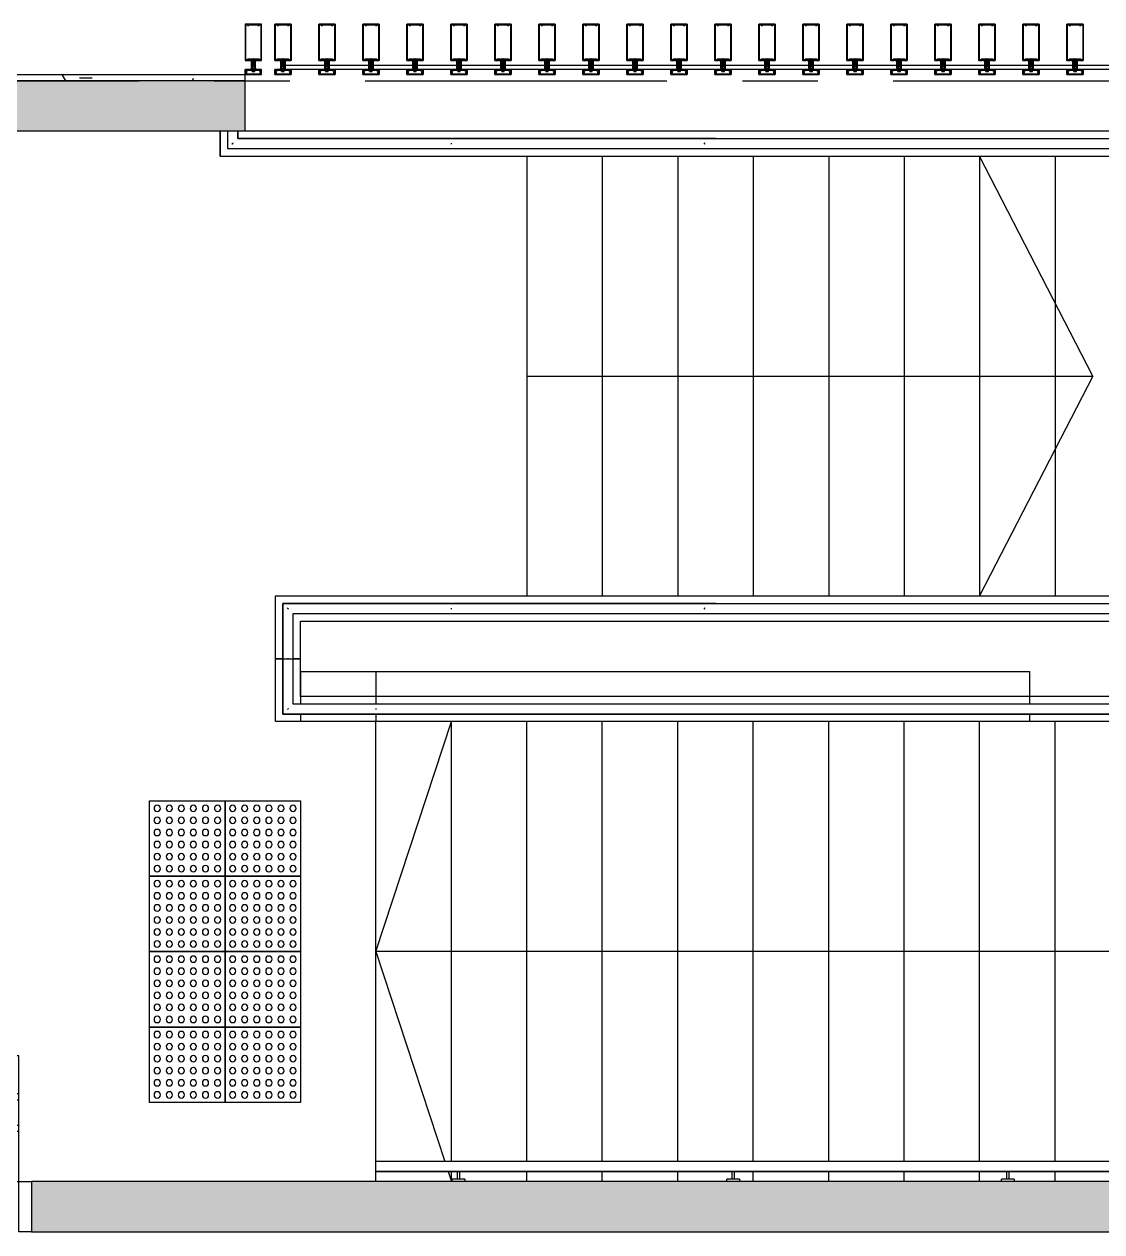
# Model space of a CAD drawing. Header units: millimetres. Extents: x -92759 to 184353, y -15225 to 86714.
# Drawn here: x 74672 to 78957, y 74761 to 79566 of the extents above; entities that cross this region are included whole.
import ezdxf

# ---------------------------------------------------------------- set-up
doc = ezdxf.new("R2010")
doc.units = ezdxf.units.MM
doc.linetypes.add('IDA - Grid Line', pattern=[2100, 1200, -300, 300, -300])
for name, color, linetype in [('0-1', 9, 'Continuous'), ('A-_CLADMULN_E', 8, 'Continuous'), ('A-_CLADPANL_E', 8, 'Continuous'), ('A-_DETA----_ED', 8, 'Continuous'), ('A-_DOOR----_E-1', 8, 'Continuous'), ('A-_GENM----_M', 9, 'Continuous'), ('A-_HANR----_E', 8, 'Continuous'), ('A-_HANR----_E1', 8, 'Continuous'), ('A-_HANR----_E3', 8, 'Continuous'), ('A-_HANR----_E6', 8, 'Continuous'), ('A-_WALL----_E', 8, 'Continuous'), ('A-_WALL----_H-1', 9, 'Continuous'), ('S-_STRC----_E', 8, 'Continuous')]:
    doc.layers.add(name, color=color, linetype=linetype)
for name, color, linetype, true_color in [('A-_DETA----_ED-1', 9, 'Continuous', 0x808080), ('S-_ANOTGRID_E-1', 9, 'IDA - Grid Line', 0x808080), ('S-_STRC----_A', 7, 'Continuous', 0xa5a5a5)]:
    doc.layers.add(name, color=color, linetype=linetype, true_color=true_color)
pattern_1 = [(0, (-11670.95, 40338.3), (381, 381), [47.625, -333.375]), (90, (-11670.95, 40338.3), (-381, 381), [47.625, -333.375]), (135, (-11623.33, 40338.3), (-381.0004, 3e-14), [67.352, -471.463]), (0, (-11623.33, 40552.6), (381, 381), [47.625, -333.375]), (45, (-11599.5, 40528.8), (0, 381.0004), [33.676, -505.139]), (135, (-11599.5, 40528.8), (-381.0004, 3e-14), [33.676, -505.139]), (0, (-11480.45, 40647.85), (381, 381), [67.352, -313.648]), (45, (-11480.45, 40647.85), (0, 381.0004), [47.625, -491.19]), (135, (-11413.1, 40647.85), (-381.0004, 3e-14), [47.625, -491.19]), (90, (-11409, 40433.54), (-381, 381), [47.625, -333.375]), (45, (-11409, 40433.54), (0, 381.0004), [33.676, -505.139]), (135, (-11385.2, 40457.35), (-381.0004, 3e-14), [33.676, -505.139]), (0, (-11623.33, 40433.54), (381, 381), [23.812, -319.087]), (0, (-11337.58, 40528.8), (381, 381), [23.812, -319.087]), (90, (-11456.64, 40576.4), (-381, 381), [23.812, -319.087]), (135, (-11409, 40362.1), (-381.0004, 3e-14), [33.676, -505.139]), (135, (-11575.7, 40624.04), (-381.0004, 3e-14), [33.676, -505.139]), (45, (-11492.36, 40463.3), (0, 381.0004), [33.676, -505.139]), (90, (-11540, 40385.9), (-381, 381), [5.953, -375.047]), (90, (-11522.12, 40546.65), (-381, 381), [5.953, -375.047]), (90, (-11343.53, 40612.13), (-381, 381), [5.953, -375.047]), (90, (-11337.58, 40409.73), (-381, 381), [5.953, -375.047])]

# ---------------------------------------------------------------- blocks, each defined once
blk = doc.blocks.new('System Panel - Glazed Panel-10347466-BLK8_RHH_2ND STOREY PLAN')
at = {"layer": 'A-_CLADPANL_E'}
for p, q in [((-78.8125, 0), (78.8125, 0)), ((-78.8125, -18), (-78.8125, 0)), ((78.8125, -18), (-78.8125, -18)), ((78.8125, -18), (78.8125, 0))]:
    blk.add_line(p, q, dxfattribs=at)
blk = doc.blocks.new('Rectangular Mullion - 200L X 65D mm-6848285-BLK8_RHH_2ND STOREY PLAN')
at = {"layer": 'A-_DETA----_ED'}
for p, q in [((32.5, 163), (-32.5, 163)), ((-32.5, 163), (-32.5, 18)), ((-30, 160.5), (-25.1, 160.5)), ((-30, 20.5), (-30, 160.5)), ((-23.6, 158.9), (-23.6, 157.4)), ((-23.6, 157.4), (-17.7, 157.4)), ((-17.7, 157.4), (-17.7, 158.9)), ((-16.1, 160.5), (16.1, 160.5)), ((17.7, 158.9), (17.7, 157.4)), ((17.7, 157.4), (23.6, 157.4)), ((23.6, 157.4), (23.6, 158.9)), ((25.1, 160.5), (30, 160.5)), ((30, 160.5), (30, 20.5)), ((32.5, 18), (32.5, 163)), ((-32.5, 18), (-21, 18)), ((-24, 20.5), (-30, 20.5)), ((-24, 23.6), (-24, 20.5)), ((-4.1, 24.3), (-23.2, 24.3)), ((-20.2, 21.8), (-17.9, 21.8)), ((-17.1, 18), (-13.8, 18)), ((-13.1, 18.8), (-13.1, 21)), ((-12.3, 21.8), (-5.9, 21.8)), ((-10.5, 21.8), (-10.5, 19.9)), ((-9.7, 19.2), (-8, 19.2)), ((-8, 19.2), (-8, 2.5)), ((-8, -11.6), (-8, 0)), ((-7.7, 2.2), (-6.7, 2.2)), ((-6.7, 0.3), (-7.7, 0.3)), ((-6.4, 2), (-6.4, 0.6)), ((-5.4, 5.1), (-5.4, 20.3)), ((-3.5, 5.1), (-5.4, 5.1)), ((-5.1, 21), (-5.1, 18.8)), ((-4.3, 18), (-0.8, 18)), ((-2.6, 21.3), (-2.6, 22.8)), ((2.6, 21.3), (-2.6, 21.3)), ((-2.5, -1.3), (-1.1, 4.3)), ((-0.8, 18), (0, 18.8)), ((0, 18.8), (0.8, 18)), ((0.8, 18), (4.3, 18)), ((1.1, 4.3), (2.5, -1.3)), ((2.6, 22.8), (2.6, 21.3)), ((5.4, 5.1), (3.5, 5.1)), ((23.2, 24.3), (4.1, 24.3)), ((5.1, 18.8), (5.1, 21)), ((5.4, 20.3), (5.4, 5.1)), ((5.9, 21.8), (12.3, 21.8)), ((6.4, 0.6), (6.4, 2)), ((6.7, 2.2), (7.7, 2.2)), ((7.7, 0.3), (6.7, 0.3)), ((8, 19.2), (9.7, 19.2)), ((8, 2.5), (8, 19.2)), ((8, -11.6), (8, 0)), ((10.5, 19.9), (10.5, 21.8)), ((13.1, 21), (13.1, 18.8)), ((13.8, 18), (17.1, 18)), ((17.9, 21.8), (20.2, 21.8)), ((21, 18), (32.5, 18)), ((24, 20.5), (24, 23.6)), ((30, 20.5), (24, 20.5)), ((-32.5, -17.5), (-32.5, -22.2)), ((-32.5, -24.8), (-32.5, -37)), ((-32.5, -37), (32.5, -37)), ((-29.9, -17), (-32, -17)), ((-31.7, -23), (-30.7, -23)), ((-31.2, -25.3), (-30.5, -25.3)), ((-31.2, -35.7), (-31.2, -25.3)), ((-15.9, -35.7), (-31.2, -35.7)), ((-30.5, -23.2), (-31, -23.2)), ((-30.3, -25.5), (-27.6, -30.1)), ((-26.8, -20.8), (-29, -20.8)), ((-27.4, -23), (-24.5, -23)), ((-27.4, -26.4), (-27.4, -23)), ((-25.9, -29.1), (-27.4, -26.4)), ((-5.7, -17), (-25.9, -17)), ((-23, -19.5), (-8.3, -19.5)), ((-23, -21.5), (-23, -19.5)), ((0, -35.5), (-15.9, -35.7)), ((-8.3, -19.5), (-7.6, -20.2)), ((-6.9, -11.6), (-8, -11.6)), ((-0.4, -20.2), (-7.6, -20.2)), ((-6.9, -11.6), (-6.6, -12)), ((-6.6, -12), (-6.2, -11.6)), ((-6.2, -11.6), (-4.3, -11.6)), ((-5.3, -16.6), (-5.7, -17)), ((-5, -17), (-5.3, -16.6)), ((5, -17), (-5, -17)), ((-2.4, -0.9), (-4.9, -3.8)), ((-4.9, -3.8), (4.9, -3.8)), ((-4.9, -3.8), (-4.9, -11.6)), ((-4.3, -11.6), (-3.9, -12)), ((-3.9, -12), (-3.6, -11.6)), ((-3.6, -11.6), (-2.5, -11.6)), ((-2.5, -11.6), (-2.5, -1.1)), ((2.4, -0.9), (-2.4, -0.9)), ((-0.4, -20.2), (0, -19.8)), ((0, -19.8), (0.4, -20.2)), ((15.9, -35.7), (0, -35.5)), ((7.6, -20.2), (0.4, -20.2)), ((4.9, -3.8), (2.4, -0.9)), ((2.5, -1.3), (2.5, -11.6)), ((2.5, -11.6), (3.6, -11.6)), ((3.6, -11.6), (3.9, -12)), ((3.9, -12), (4.3, -11.6)), ((4.3, -11.6), (6.2, -11.6)), ((4.9, -3.8), (4.9, -11.6)), ((5.3, -16.6), (5, -17)), ((5.7, -17), (5.3, -16.6)), ((25.9, -17), (5.7, -17)), ((6.2, -11.6), (6.6, -12)), ((6.6, -12), (6.9, -11.6)), ((8, -11.6), (6.9, -11.6)), ((7.6, -20.2), (8.3, -19.5)), ((8.3, -19.5), (23, -19.5)), ((31.2, -35.7), (15.9, -35.7)), ((23, -19.5), (23, -21.5)), ((24.5, -23), (27.4, -23)), ((25.5, -19.5), (25.5, -19.3)), ((27.4, -26.4), (25.9, -29.1)), ((29, -20.8), (26.8, -20.8)), ((27.4, -23), (27.4, -26.4)), ((27.6, -30.1), (30.3, -25.5)), ((32, -17), (29.9, -17)), ((30.3, -19.3), (30.3, -19.5)), ((31, -23.2), (30.5, -23.2)), ((30.5, -25.3), (31.2, -25.3)), ((30.7, -23), (31.7, -23)), ((31.2, -25.3), (31.2, -35.7)), ((32.5, -22.2), (32.5, -17.5)), ((32.5, -37), (32.5, -24.8))]:
    blk.add_line(p, q, dxfattribs=at)
for centre, radius, start, end in [((-25.1, 158.9), 1.52, 0, 90), ((-16.1, 158.9), 1.52, 90, 180), ((16.1, 158.9), 1.52, 0, 90), ((25.1, 158.9), 1.52, 90, 180), ((-23.2, 23.6), 0.762, 90, 180), ((-20.2, 20.5), 1.27, 90, 180), ((-19.2, 20.3), 2.29, 180, 225.1897), ((-21, 18.4), 0.381, 270, 45.1897), ((-17.9, 20.5), 1.27, 0, 90), ((-17.1, 18.4), 0.381, 134.8103, 270), ((-18.9, 20.3), 2.29, 314.8103, 0), ((-13.8, 18.8), 0.762, 270, 0), ((-12.3, 21), 0.762, 90, 180), ((-9.7, 19.9), 0.762, 180, 270), ((-7.7, 2.5), 0.254, 180, 270), ((-7.7, 0), 0.254, 90, 180), ((-6.9, 20.3), 1.52, 360, 90), ((-6.7, 2), 0.254, 360, 90), ((-6.7, 0.6), 0.254, 270, 360), ((-5.9, 21), 0.762, 0, 90), ((-4.3, 18.8), 0.762, 180, 270), ((-4.1, 22.8), 1.52, 360, 90), ((0, 4), 3.63, 17.5064, 162.4936), ((0, 4), 1.09, 15, 165), ((4.1, 22.8), 1.52, 90, 180), ((4.3, 18.8), 0.762, 270, 0), ((5.9, 21), 0.762, 90, 180), ((6.9, 20.3), 1.52, 90, 180), ((6.7, 2), 0.254, 90, 180), ((6.7, 0.6), 0.254, 180, 270), ((7.7, 2.5), 0.254, 270, 0), ((7.7, 0), 0.254, 0, 90), ((9.7, 19.9), 0.762, 270, 0), ((12.3, 21), 0.762, 0, 90), ((13.8, 18.8), 0.762, 180, 270), ((17.9, 20.5), 1.27, 90, 180), ((18.9, 20.3), 2.29, 180, 225.1897), ((17.1, 18.4), 0.381, 270, 45.1897), ((20.2, 20.5), 1.27, 0, 90), ((21, 18.4), 0.381, 134.8103, 270), ((19.2, 20.3), 2.29, 314.8103, 0), ((23.2, 23.6), 0.762, 0, 90), ((-32, -17.5), 0.508, 90, 180), ((-31.7, -22.2), 0.762, 180, 270), ((-31, -24.8), 1.52, 90, 180), ((-30.7, -24.3), 1.27, 288.6629, 90), ((-30.5, -24.3), 1.02, 270, 90), ((-28, -19.3), 2.29, 134.8103, 180), ((-29, -19.5), 1.27, 180, 270), ((-29.9, -17.4), 0.381, 314.8103, 90), ((-26.8, -29.6), 1.02, 210, 30), ((-26.8, -19.5), 1.27, 270, 0), ((-25.9, -17.4), 0.381, 90, 225.1897), ((-27.8, -19.3), 2.29, 0, 45.1897), ((-24.5, -21.5), 1.52, 270, 0), ((24.5, -21.5), 1.52, 180, 270), ((27.8, -19.3), 2.29, 134.8103, 180), ((26.8, -19.5), 1.27, 180, 270), ((26.8, -29.6), 1.02, 150, 330), ((25.9, -17.4), 0.381, 314.8103, 90), ((29, -19.5), 1.27, 270, 0), ((29.9, -17.4), 0.381, 90, 225.1897), ((30.7, -24.3), 1.27, 90, 251.3371), ((30.5, -24.3), 1.02, 90, 270), ((28, -19.3), 2.29, 0, 45.1897), ((31, -24.8), 1.52, 360, 90), ((31.7, -22.2), 0.762, 270, 0), ((32, -17.5), 0.508, 0, 90)]:
    blk.add_arc(centre, radius, start, end, dxfattribs=at)
at = {"layer": 'A-_DETA----_ED-1'}
for p, q in [((0, 26.4), (-2.4, 24)), ((-2.4, 24), (-2.4, -0.9)), ((2.4, 24), (0, 26.4)), ((2.4, -0.9), (2.4, 24)), ((-8, -17), (-8, -11.6)), ((-6.3, -21.2), (-6.3, -20.2)), ((6.4, -21.2), (-6.3, -21.2)), ((-5.2, -24.7), (-5.2, -21.2)), ((-5.1, -24.8), (5.1, -24.8)), ((3.9, -25.6), (-3.9, -25.6)), ((-2.6, -24.7), (-2.6, -21.2)), ((-2.5, -11.6), (-2.5, -17)), ((2.5, -11.6), (2.5, -17)), ((2.6, -24.7), (2.6, -21.2)), ((5.2, -24.7), (5.2, -21.2)), ((6.4, -20.2), (6.4, -21.2)), ((8, -11.6), (8, -17))]:
    blk.add_line(p, q, dxfattribs=at)
for centre, radius, start, end in [((-3.9, -24.2), 1.38, 200.9416, 339.0732), ((0, -21.4), 4.19, 234.2873, 305.7127), ((3.9, -24.2), 1.38, 200.9416, 339.0732)]:
    blk.add_arc(centre, radius, start, end, dxfattribs=at)
blk = doc.blocks.new('Rectangular Mullion - IDA - Rectangular - 200mm - Center-10347467-BLK8_RHH_2ND STOREY PLAN')
at = {"layer": 'A-_CLADMULN_E'}
for p, q in [((0, 37), (-65, 37)), ((-65, 37), (-65, 17)), ((-65, 17), (-41.1875, 17)), ((-41.1875, 17), (-41.1875, -18)), ((-23.8125, -18), (-23.8125, 17)), ((-23.8125, 17), (0, 17)), ((0, 37), (0, 17)), ((-41.1875, -18), (-65, -18)), ((-65, -18), (-65, -163)), ((0, -18), (-23.8125, -18)), ((0, -163), (0, -18)), ((-65, -163), (0, -163))]:
    blk.add_line(p, q, dxfattribs=at)
blk = doc.blocks.new('Rectangular Mullion - IDA - Rectangular - 200mm - Center-10347469-BLK8_RHH_2ND STOREY PLAN')
at = {"layer": 'A-_CLADMULN_E'}
for p, q in [((-32.5, 37), (-32.5, 17)), ((-32.5, 37), (32.5, 37)), ((-32.5, 17), (-8.6875, 17)), ((-8.6875, 17), (-8.6875, -18)), ((8.6875, -18), (8.6875, 17)), ((8.6875, 17), (32.5, 17)), ((32.5, 17), (32.5, 37)), ((-8.6875, -18), (-32.5, -18)), ((-32.5, -18), (-32.5, -163)), ((32.5, -18), (8.6875, -18)), ((32.5, -163), (32.5, -18)), ((-32.5, -163), (32.5, -163))]:
    blk.add_line(p, q, dxfattribs=at)
blk = doc.blocks.new('IDA - F - DoubleUnbalanced - Swing - VP - 1600L X 2200H - FTD-02-VP-10488856-BLK8_RHH_2ND STOREY PLAN')
at = {"layer": 'A-_DOOR----_E-1'}
for p, q in [((-550, 100), (-500, 100)), ((-500, 100), (-500, -100)), ((1000, 100), (1050, 100)), ((1000, -100), (1000, 100)), ((-500, -100), (-550, -100)), ((-500, -100), (-500, -600)), ((-450, -100), (-500, -100)), ((-450, -600), (-450, -100)), ((950, -100), (1000, -100)), ((950, -1100), (950, -100)), ((1000, -100), (1000, -1100)), ((1050, -100), (1000, -100)), ((-450, -300), (-500, -300)), ((-450, -325), (-500, -325)), ((-475, -425), (-475, -325)), ((-450, -425), (-500, -425)), ((-450, -450), (-500, -450)), ((-500, -600), (-450, -600)), ((950, -800), (1000, -800)), ((950, -825), (1000, -825)), ((975, -925), (975, -825)), ((950, -925), (1000, -925)), ((950, -950), (1000, -950)), ((1000, -1100), (950, -1100))]:
    blk.add_line(p, q, dxfattribs=at)
for centre, radius, start, end in [((-500, -100), 500, 270, 0), ((-500, -100), 500, 270, 360), ((1000, -100), 1000, 180, 270), ((1000, -100), 1000, 180, 270)]:
    blk.add_arc(centre, radius, start, end, dxfattribs=at)
blk = doc.blocks.new('Railing - Railing-7711715-BLK8_RHH_2ND STOREY PLAN')
at = {"layer": 'A-_HANR----_E3'}
for p, q in [((8575.4, 4211.7), (10140.9, 4211.7)), ((10140.9, 4211.7), (10141, 4211.7)), ((10141, 4211.7), (10541, 4211.7)), ((10541, 4211.7), (10541, 3711.7)), ((8575.4, 4176.7), (10140.9, 4176.7)), ((8575.4, 4146.7), (10140.9, 4146.7)), ((10140.9, 4176.7), (10141, 4176.7)), ((10140.9, 4146.7), (10141, 4146.7)), ((10141, 4176.7), (10506, 4176.7)), ((10141, 4146.7), (10476, 4146.7)), ((10476, 4146.7), (10476, 3776.7)), ((10506, 4176.7), (10506, 3746.7)), ((8575.4, 4111.7), (10140.9, 4111.7)), ((10140.9, 4111.7), (10141, 4111.7)), ((10141, 4111.7), (10441, 4111.7)), ((10441, 4111.7), (10441, 3811.7)), ((4641, 3961.7), (4671, 3961.7)), ((4641, 3711.7), (4641, 3961.7)), ((4711, 3961.7), (4741, 3961.7)), ((4741, 3811.7), (4741, 3961.7)), ((5041, 3811.7), (4741, 3811.7)), ((10441, 3811.7), (5041, 3811.7)), ((10441, 3776.7), (9440.3, 3776.7)), ((10476, 3776.7), (10441, 3776.7)), ((5041, 3711.7), (4641, 3711.7)), ((10441, 3711.7), (5041, 3711.7)), ((10441, 3746.7), (9440.3, 3746.7)), ((10506, 3746.7), (10441, 3746.7)), ((10541, 3711.7), (10441, 3711.7))]:
    blk.add_line(p, q, dxfattribs=at)
blk = doc.blocks.new('Top Rail Type - Top Rail_Internal_-7711734-BLK8_RHH_2ND STOREY PLAN')
at = {"layer": 'A-_HANR----_E6'}
for p, q in [((4671, 3961.7), (4671, 3741.7)), ((4688.6, 3961.7), (4693.3, 3961.7)), ((4711, 3781.7), (4711, 3961.7)), ((5036.2, 3781.7), (4711, 3781.7)), ((9396.2, 3781.7), (5036.2, 3781.7)), ((4671, 3741.7), (5036.2, 3741.7)), ((5036.2, 3741.7), (9396.2, 3741.7))]:
    blk.add_line(p, q, dxfattribs=at)
at = {"layer": 'A-_HANR----_E6', "flags": 128}
blk.add_lwpolyline([(9440.1, 3765.6), (9441, 3761.7), (9440.1, 3757.8)], dxfattribs=at)
at = {"layer": 'A-_HANR----_E6'}
blk.add_open_spline([(4688.6, 3759.4), (4689, 3759.7), (4689.7, 3760.5), (4691, 3761.7), (4692.2, 3762.9), (4692.9, 3763.7), (4693.3, 3764.1)], degree=3, knots=[-0.53727163, -0.53727163, -0.53727163, -0.53727163, -0.52083333, -0.5, -0.47916667, -0.46272837, -0.46272837, -0.46272837, -0.46272837], dxfattribs=at)
blk.add_open_spline([(5040.9, 3763.8), (5040.9, 3763.1), (5041, 3761.7), (5040.9, 3760.3), (5040.9, 3759.6)], degree=3, dxfattribs=at)
blk = doc.blocks.new('Top Rail Type - Top Rail_Internal_-V12-BLK8_RHH_2ND STOREY PLAN')
at = {"layer": 'A-_HANR----_E6'}
for p, q in [((4671, 3961.7), (4711, 3961.7)), ((4671, 3741.7), (4671, 3961.7)), ((4711, 3781.7), (4711, 3961.7)), ((5041, 3781.7), (4711, 3781.7)), ((9441, 3781.7), (5041, 3781.7)), ((5041, 3741.7), (4671, 3741.7)), ((9441, 3741.7), (5041, 3741.7))]:
    blk.add_line(p, q, dxfattribs=at)
blk = doc.blocks.new('Railing - IDA - Bracket - Wall Mount-8982951-BLK8_RHH_2ND STOREY PLAN')
at = {"layer": 'A-_HANR----_E'}
for p, q in [((-50, 25), (-60, 25)), ((-50, 24.1), (-50, 25)), ((-50, 25), (-50, -25)), ((-20, 4), (-50, 4)), ((-60, -25), (-50, -25)), ((-50, -4), (-20, -4)), ((-50, -25), (-50, -24.1))]:
    blk.add_line(p, q, dxfattribs=at)
blk = doc.blocks.new('Railing - IDA - Bracket - Wall Mount-8982953-BLK8_RHH_2ND STOREY PLAN')
at = {"layer": 'A-_HANR----_E'}
for p, q in [((-50, 25), (-60, 25)), ((-50, 24.1), (-50, 25)), ((-50, 25), (-50, -25)), ((-20, 4), (-50, 4)), ((-60, -25), (-50, -25)), ((-50, -4), (-20, -4)), ((-50, -25), (-50, -24.1))]:
    blk.add_line(p, q, dxfattribs=at)
blk = doc.blocks.new('Railing - IDA - Bracket - Wall Mount-8982955-BLK8_RHH_2ND STOREY PLAN')
at = {"layer": 'A-_HANR----_E'}
for p, q in [((-50, 25), (-60, 25)), ((-50, 24.1), (-50, 25)), ((-50, 25), (-50, -25)), ((-20, 4), (-50, 4)), ((-60, -25), (-50, -25)), ((-50, -4), (-20, -4)), ((-50, -25), (-50, -24.1))]:
    blk.add_line(p, q, dxfattribs=at)
blk = doc.blocks.new('Railing - Railing-7716034-BLK8_RHH_2ND STOREY PLAN')
at = {"extrusion": (0, 0, -1), "zscale": -1, "rotation": 90.0000000000002}
for name, p in [('Railing - IDA - Bracket - Wall Mount-8982955-BLK8_RHH_2ND STOREY PLAN', (-5368.6, 1941.7)), ('Railing - IDA - Bracket - Wall Mount-8982953-BLK8_RHH_2ND STOREY PLAN', (-6460.9, 1941.7)), ('Railing - IDA - Bracket - Wall Mount-8982951-BLK8_RHH_2ND STOREY PLAN', (-7553.3, 1941.7))]:
    blk.add_blockref(name, p, dxfattribs=at)
blk = doc.blocks.new('Top Rail Type - Top Rail_Internal_-7716263-BLK8_RHH_2ND STOREY PLAN')
at = {"layer": 'A-_HANR----_E6'}
for p, q in [((9396.2, 1961.7), (5041, 1961.7)), ((5041, 1921.7), (9396.2, 1921.7))]:
    blk.add_line(p, q, dxfattribs=at)
at = {"layer": 'A-_HANR----_E6', "flags": 128}
for points in [[(5041, 1939.6), (5041, 1941.7), (5041, 1943.8)], [(9440.1, 1945.6), (9441, 1941.7), (9440.1, 1937.8)]]:
    blk.add_lwpolyline(points, dxfattribs=at)
blk = doc.blocks.new('Top Rail Type - Top Rail_Internal_-V13-BLK8_RHH_2ND STOREY PLAN')
at = {"layer": 'A-_HANR----_E6'}
for p, q in [((5041, 1921.7), (5041, 1961.7)), ((9441, 1961.7), (5041, 1961.7)), ((9441, 1921.7), (5041, 1921.7))]:
    blk.add_line(p, q, dxfattribs=at)
blk = doc.blocks.new('IDA_Tactile_2_Rows - 2x4-V17-BLK8_RHH_2ND STOREY PLAN')
at = {"layer": 'A-_GENM----_M'}
for p, q in [((0, 300), (0, 600)), ((0, 600), (300, 600)), ((300, 300), (300, 600)), ((300, 600), (600, 600)), ((300, 600), (300, 300)), ((600, 300), (600, 600)), ((600, 600), (900, 600)), ((600, 600), (600, 300)), ((900, 300), (900, 600)), ((900, 600), (1200, 600)), ((900, 600), (900, 300)), ((1200, 600), (1200, 300)), ((300, 300), (0, 300)), ((0, 0), (0, 300)), ((0, 300), (300, 300)), ((600, 300), (300, 300)), ((300, 0), (300, 300)), ((300, 300), (600, 300)), ((300, 300), (300, 0)), ((900, 300), (600, 300)), ((600, 0), (600, 300)), ((600, 300), (900, 300)), ((600, 300), (600, 0)), ((1200, 300), (900, 300)), ((900, 0), (900, 300)), ((900, 300), (1200, 300)), ((900, 300), (900, 0)), ((1200, 300), (1200, 0)), ((300, 0), (0, 0)), ((600, 0), (300, 0)), ((900, 0), (600, 0)), ((1200, 0), (900, 0))]:
    blk.add_line(p, q, dxfattribs=at)
for centre, start, end in [((30, 570), 360, 180), ((78, 570), 360, 180), ((126, 570), 360, 180), ((174, 570), 360, 180), ((222, 570), 360, 180), ((270, 570), 0, 180), ((330, 570), 0, 180), ((378, 570), 0, 180), ((426, 570), 0, 180), ((474, 570), 0, 180), ((522, 570), 0, 180), ((570, 570), 0, 180), ((630, 570), 0, 180), ((678, 570), 0, 180), ((726, 570), 0, 180), ((774, 570), 0, 180), ((822, 570), 0, 180), ((870, 570), 0, 180), ((930, 570), 0, 180), ((978, 570), 0, 180), ((1026, 570), 0, 180), ((1074, 570), 0, 180), ((1122, 570), 0, 180), ((1170, 570), 0, 180), ((30, 570), 180, 0), ((30, 522), 360, 180), ((78, 570), 180, 360), ((78, 522), 360, 180), ((126, 570), 180, 360), ((126, 522), 360, 180), ((174, 570), 180, 360), ((174, 522), 360, 180), ((222, 570), 180, 360), ((222, 522), 360, 180), ((270, 570), 180, 360), ((270, 522), 0, 180), ((330, 570), 180, 0), ((330, 522), 0, 180), ((378, 570), 180, 360), ((378, 522), 0, 180), ((426, 570), 180, 360), ((426, 522), 0, 180), ((474, 570), 180, 360), ((474, 522), 0, 180), ((522, 570), 180, 360), ((522, 522), 0, 180), ((570, 570), 180, 360), ((570, 522), 0, 180), ((630, 570), 180, 0), ((630, 522), 0, 180), ((678, 570), 180, 360), ((678, 522), 0, 180), ((726, 570), 180, 360), ((726, 522), 0, 180), ((774, 570), 180, 360), ((774, 522), 0, 180), ((822, 570), 180, 360), ((822, 522), 0, 180), ((870, 570), 180, 360), ((870, 522), 0, 180), ((930, 570), 180, 0), ((930, 522), 0, 180), ((978, 570), 180, 360), ((978, 522), 0, 180), ((1026, 570), 180, 360), ((1026, 522), 0, 180), ((1074, 570), 180, 360), ((1074, 522), 0, 180), ((1122, 570), 180, 360), ((1122, 522), 0, 180), ((1170, 570), 180, 360), ((1170, 522), 0, 180), ((30, 522), 180, 360), ((30, 474), 360, 180), ((78, 522), 180, 0), ((78, 474), 360, 180), ((126, 522), 180, 360), ((126, 474), 360, 180), ((174, 522), 180, 0), ((174, 474), 360, 180), ((222, 522), 180, 0), ((222, 474), 360, 180), ((270, 522), 180, 360), ((270, 474), 0, 180), ((330, 522), 180, 360), ((330, 474), 0, 180), ((378, 522), 180, 0), ((378, 474), 0, 180), ((426, 522), 180, 360), ((426, 474), 0, 180), ((474, 522), 180, 0), ((474, 474), 0, 180), ((522, 522), 180, 0), ((522, 474), 0, 180), ((570, 522), 180, 360), ((570, 474), 0, 180), ((630, 522), 180, 360), ((630, 474), 0, 180), ((678, 522), 180, 0), ((678, 474), 0, 180), ((726, 522), 180, 360), ((726, 474), 0, 180), ((774, 522), 180, 0), ((774, 474), 0, 180), ((822, 522), 180, 0), ((822, 474), 0, 180), ((870, 522), 180, 360), ((870, 474), 0, 180), ((930, 522), 180, 360), ((930, 474), 0, 180), ((978, 522), 180, 0), ((978, 474), 0, 180), ((1026, 522), 180, 360), ((1026, 474), 0, 180), ((1074, 522), 180, 0), ((1074, 474), 0, 180), ((1122, 522), 180, 0), ((1122, 474), 0, 180), ((1170, 522), 180, 360), ((1170, 474), 0, 180), ((30, 474), 180, 360), ((30, 426), 360, 180), ((78, 474), 180, 360), ((78, 426), 360, 180), ((126, 474), 180, 360), ((126, 426), 360, 180), ((174, 474), 180, 360), ((174, 426), 360, 180), ((222, 474), 180, 360), ((222, 426), 360, 180), ((270, 474), 180, 360), ((270, 426), 360, 180), ((330, 474), 180, 360), ((330, 426), 0, 180), ((378, 474), 180, 360), ((378, 426), 0, 180), ((426, 474), 180, 360), ((426, 426), 0, 180), ((474, 474), 180, 360), ((474, 426), 0, 180), ((522, 474), 180, 360), ((522, 426), 0, 180), ((570, 474), 180, 360), ((570, 426), 0, 180), ((630, 474), 180, 360), ((630, 426), 0, 180), ((678, 474), 180, 360), ((678, 426), 0, 180), ((726, 474), 180, 360), ((726, 426), 0, 180), ((774, 474), 180, 360), ((774, 426), 0, 180), ((822, 474), 180, 360), ((822, 426), 0, 180), ((870, 474), 180, 360), ((870, 426), 0, 180), ((930, 474), 180, 360), ((930, 426), 0, 180), ((978, 474), 180, 360), ((978, 426), 0, 180), ((1026, 474), 180, 360), ((1026, 426), 0, 180), ((1074, 474), 180, 360), ((1074, 426), 0, 180), ((1122, 474), 180, 360), ((1122, 426), 0, 180), ((1170, 474), 180, 360), ((1170, 426), 0, 180), ((30, 426), 180, 360), ((30, 378), 360, 180), ((78, 426), 180, 360), ((78, 378), 360, 180), ((126, 426), 180, 360), ((126, 378), 360, 180), ((174, 426), 180, 360), ((174, 378), 360, 180), ((222, 426), 180, 360), ((222, 378), 360, 180), ((270, 426), 180, 360), ((270, 378), 360, 180), ((330, 426), 180, 360), ((330, 378), 0, 180), ((378, 426), 180, 360), ((378, 378), 0, 180), ((426, 426), 180, 360), ((426, 378), 0, 180), ((474, 426), 180, 360), ((474, 378), 0, 180), ((522, 426), 180, 360), ((522, 378), 0, 180), ((570, 426), 180, 360), ((570, 378), 0, 180), ((630, 426), 180, 360), ((630, 378), 0, 180), ((678, 426), 180, 360), ((678, 378), 0, 180), ((726, 426), 180, 360), ((726, 378), 0, 180), ((774, 426), 180, 360), ((774, 378), 0, 180), ((822, 426), 180, 360), ((822, 378), 0, 180), ((870, 426), 180, 360), ((870, 378), 0, 180), ((930, 426), 180, 360), ((930, 378), 0, 180), ((978, 426), 180, 360), ((978, 378), 0, 180), ((1026, 426), 180, 360), ((1026, 378), 0, 180), ((1074, 426), 180, 360), ((1074, 378), 0, 180), ((1122, 426), 180, 360), ((1122, 378), 0, 180), ((1170, 426), 180, 360), ((1170, 378), 0, 180), ((30, 378), 180, 360), ((30, 330), 360, 180), ((78, 378), 180, 360), ((78, 330), 360, 180), ((126, 378), 180, 360), ((126, 330), 360, 180), ((174, 378), 180, 360), ((174, 330), 360, 180), ((222, 378), 180, 360), ((222, 330), 360, 180), ((270, 378), 180, 360), ((270, 330), 0, 180), ((330, 378), 180, 360), ((330, 330), 0, 180), ((378, 378), 180, 360), ((378, 330), 0, 180), ((426, 378), 180, 360), ((426, 330), 0, 180), ((474, 378), 180, 360), ((474, 330), 0, 180), ((522, 378), 180, 360), ((522, 330), 0, 180), ((570, 378), 180, 360), ((570, 330), 0, 180), ((630, 378), 180, 360), ((630, 330), 0, 180), ((678, 378), 180, 360), ((678, 330), 0, 180), ((726, 378), 180, 360), ((726, 330), 0, 180), ((774, 378), 180, 360), ((774, 330), 0, 180), ((822, 378), 180, 360), ((822, 330), 0, 180), ((870, 378), 180, 360), ((870, 330), 0, 180), ((930, 378), 180, 360), ((930, 330), 0, 180), ((978, 378), 180, 360), ((978, 330), 0, 180), ((1026, 378), 180, 360), ((1026, 330), 0, 180), ((1074, 378), 180, 360), ((1074, 330), 0, 180), ((1122, 378), 180, 360), ((1122, 330), 0, 180), ((1170, 378), 180, 360), ((1170, 330), 0, 180), ((30, 330), 180, 360), ((78, 330), 180, 360), ((126, 330), 180, 360), ((174, 330), 180, 360), ((222, 330), 180, 360), ((270, 330), 180, 360), ((330, 330), 180, 360), ((378, 330), 180, 360), ((426, 330), 180, 360), ((474, 330), 180, 360), ((522, 330), 180, 360), ((570, 330), 180, 360), ((630, 330), 180, 360), ((678, 330), 180, 360), ((726, 330), 180, 360), ((774, 330), 180, 360), ((822, 330), 180, 360), ((870, 330), 180, 360), ((930, 330), 180, 360), ((978, 330), 180, 360), ((1026, 330), 180, 360), ((1074, 330), 180, 360), ((1122, 330), 180, 360), ((1170, 330), 180, 360), ((30, 270), 360, 180), ((30, 270), 180, 360), ((78, 270), 360, 180), ((78, 270), 180, 360), ((126, 270), 360, 180), ((126, 270), 180, 360), ((174, 270), 360, 180), ((174, 270), 180, 360), ((222, 270), 360, 180), ((222, 270), 180, 360), ((270, 270), 360, 180), ((270, 270), 180, 360), ((330, 270), 0, 180), ((330, 270), 180, 360), ((378, 270), 0, 180), ((378, 270), 180, 360), ((426, 270), 0, 180), ((426, 270), 180, 360), ((474, 270), 0, 180), ((474, 270), 180, 360), ((522, 270), 0, 180), ((522, 270), 180, 360), ((570, 270), 0, 180), ((570, 270), 180, 360), ((630, 270), 0, 180), ((630, 270), 180, 360), ((678, 270), 0, 180), ((678, 270), 180, 360), ((726, 270), 0, 180), ((726, 270), 180, 360), ((774, 270), 0, 180), ((774, 270), 180, 360), ((822, 270), 0, 180), ((822, 270), 180, 360), ((870, 270), 0, 180), ((870, 270), 180, 360), ((930, 270), 0, 180), ((930, 270), 180, 360), ((978, 270), 0, 180), ((978, 270), 180, 360), ((1026, 270), 0, 180), ((1026, 270), 180, 360), ((1074, 270), 0, 180), ((1074, 270), 180, 360), ((1122, 270), 0, 180), ((1122, 270), 180, 360), ((1170, 270), 0, 180), ((1170, 270), 180, 360), ((30, 222), 360, 180), ((30, 222), 180, 360), ((78, 222), 360, 180), ((78, 222), 180, 360), ((126, 222), 360, 180), ((126, 222), 180, 360), ((174, 222), 360, 180), ((174, 222), 180, 360), ((222, 222), 360, 180), ((222, 222), 180, 360), ((270, 222), 360, 180), ((270, 222), 180, 360), ((330, 222), 0, 180), ((330, 222), 180, 360), ((378, 222), 0, 180), ((378, 222), 180, 360), ((426, 222), 0, 180), ((426, 222), 180, 360), ((474, 222), 0, 180), ((474, 222), 180, 360), ((522, 222), 0, 180), ((522, 222), 180, 360), ((570, 222), 0, 180), ((570, 222), 180, 360), ((630, 222), 0, 180), ((630, 222), 180, 360), ((678, 222), 0, 180), ((678, 222), 180, 360), ((726, 222), 0, 180), ((726, 222), 180, 360), ((774, 222), 0, 180), ((774, 222), 180, 360), ((822, 222), 0, 180), ((822, 222), 180, 360), ((870, 222), 0, 180), ((870, 222), 180, 360), ((930, 222), 0, 180), ((930, 222), 180, 360), ((978, 222), 0, 180), ((978, 222), 180, 360), ((1026, 222), 0, 180), ((1026, 222), 180, 360), ((1074, 222), 0, 180), ((1074, 222), 180, 360), ((1122, 222), 0, 180), ((1122, 222), 180, 360), ((1170, 222), 0, 180), ((1170, 222), 180, 360), ((30, 174), 360, 180), ((30, 174), 180, 360), ((78, 174), 360, 180), ((78, 174), 180, 360), ((126, 174), 360, 180), ((126, 174), 180, 360), ((174, 174), 360, 180), ((174, 174), 180, 360), ((222, 174), 360, 180), ((222, 174), 180, 360), ((270, 174), 360, 180), ((270, 174), 180, 360), ((330, 174), 0, 180), ((330, 174), 180, 360), ((378, 174), 0, 180), ((378, 174), 180, 360), ((426, 174), 0, 180), ((426, 174), 180, 360), ((474, 174), 0, 180), ((474, 174), 180, 360), ((522, 174), 0, 180), ((522, 174), 180, 360), ((570, 174), 0, 180), ((570, 174), 180, 360), ((630, 174), 0, 180), ((630, 174), 180, 360), ((678, 174), 0, 180), ((678, 174), 180, 360), ((726, 174), 0, 180), ((726, 174), 180, 360), ((774, 174), 0, 180), ((774, 174), 180, 360), ((822, 174), 0, 180), ((822, 174), 180, 360), ((870, 174), 0, 180), ((870, 174), 180, 360), ((930, 174), 0, 180), ((930, 174), 180, 360), ((978, 174), 0, 180), ((978, 174), 180, 360), ((1026, 174), 0, 180), ((1026, 174), 180, 360), ((1074, 174), 0, 180), ((1074, 174), 180, 360), ((1122, 174), 0, 180), ((1122, 174), 180, 360), ((1170, 174), 0, 180), ((1170, 174), 180, 360), ((30, 126), 360, 180), ((30, 126), 180, 360), ((78, 126), 360, 180), ((78, 126), 180, 360), ((126, 126), 360, 180), ((126, 126), 180, 360), ((174, 126), 360, 180), ((174, 126), 180, 360), ((222, 126), 360, 180), ((222, 126), 180, 360), ((270, 126), 360, 180), ((270, 126), 180, 360), ((330, 126), 0, 180), ((330, 126), 180, 360), ((378, 126), 0, 180), ((378, 126), 180, 360), ((426, 126), 0, 180), ((426, 126), 180, 360), ((474, 126), 0, 180), ((474, 126), 180, 360), ((522, 126), 0, 180), ((522, 126), 180, 360), ((570, 126), 0, 180), ((570, 126), 180, 360), ((630, 126), 0, 180), ((630, 126), 180, 360), ((678, 126), 0, 180), ((678, 126), 180, 360), ((726, 126), 0, 180), ((726, 126), 180, 360), ((774, 126), 0, 180), ((774, 126), 180, 360), ((822, 126), 0, 180), ((822, 126), 180, 360), ((870, 126), 0, 180), ((870, 126), 180, 360), ((930, 126), 0, 180), ((930, 126), 180, 360), ((978, 126), 0, 180), ((978, 126), 180, 360), ((1026, 126), 0, 180), ((1026, 126), 180, 360), ((1074, 126), 0, 180), ((1074, 126), 180, 360), ((1122, 126), 0, 180), ((1122, 126), 180, 360), ((1170, 126), 0, 180), ((1170, 126), 180, 360), ((30, 78), 360, 180), ((30, 78), 180, 360), ((78, 78), 360, 180), ((78, 78), 180, 360), ((126, 78), 360, 180), ((126, 78), 180, 360), ((174, 78), 360, 180), ((174, 78), 180, 360), ((222, 78), 360, 180), ((222, 78), 180, 360), ((270, 78), 0, 180), ((270, 78), 180, 360), ((330, 78), 0, 180), ((330, 78), 180, 360), ((378, 78), 0, 180), ((378, 78), 180, 360), ((426, 78), 0, 180), ((426, 78), 180, 360), ((474, 78), 0, 180), ((474, 78), 180, 360), ((522, 78), 0, 180), ((522, 78), 180, 360), ((570, 78), 0, 180), ((570, 78), 180, 360), ((630, 78), 0, 180), ((630, 78), 180, 360), ((678, 78), 0, 180), ((678, 78), 180, 360), ((726, 78), 0, 180), ((726, 78), 180, 360), ((774, 78), 0, 180), ((774, 78), 180, 360), ((822, 78), 0, 180), ((822, 78), 180, 360), ((870, 78), 0, 180), ((870, 78), 180, 360), ((930, 78), 0, 180), ((930, 78), 180, 360), ((978, 78), 0, 180), ((978, 78), 180, 360), ((1026, 78), 0, 180), ((1026, 78), 180, 360), ((1074, 78), 0, 180), ((1074, 78), 180, 360), ((1122, 78), 0, 180), ((1122, 78), 180, 360), ((1170, 78), 0, 180), ((1170, 78), 180, 360), ((30, 30), 360, 180), ((30, 30), 180, 360), ((78, 30), 360, 180), ((78, 30), 180, 360), ((126, 30), 360, 180), ((126, 30), 180, 360), ((174, 30), 360, 180), ((174, 30), 180, 360), ((222, 30), 360, 180), ((222, 30), 180, 360), ((270, 30), 360, 180), ((270, 30), 180, 360), ((330, 30), 0, 180), ((330, 30), 180, 360), ((378, 30), 0, 180), ((378, 30), 180, 360), ((426, 30), 0, 180), ((426, 30), 180, 360), ((474, 30), 0, 180), ((474, 30), 180, 360), ((522, 30), 0, 180), ((522, 30), 180, 360), ((570, 30), 0, 180), ((570, 30), 180, 360), ((630, 30), 0, 180), ((630, 30), 180, 360), ((678, 30), 0, 180), ((678, 30), 180, 360), ((726, 30), 0, 180), ((726, 30), 180, 360), ((774, 30), 0, 180), ((774, 30), 180, 360), ((822, 30), 0, 180), ((822, 30), 180, 360), ((870, 30), 0, 180), ((870, 30), 180, 360), ((930, 30), 0, 180), ((930, 30), 180, 360), ((978, 30), 0, 180), ((978, 30), 180, 360), ((1026, 30), 0, 180), ((1026, 30), 180, 360), ((1074, 30), 0, 180), ((1074, 30), 180, 360), ((1122, 30), 0, 180), ((1122, 30), 180, 360), ((1170, 30), 0, 180), ((1170, 30), 180, 360)]:
    blk.add_arc(centre, 12.5, start, end, dxfattribs=at)
blk = doc.blocks.new('Railing - Railing-8268429-BLK8_RHH_2ND STOREY PLAN')
at = {"layer": 'A-_HANR----_E3'}
for p, q in [((4641, 4211.7), (5341, 4211.7)), ((4641, 3961.7), (4641, 4211.7)), ((5341, 4211.7), (8575.4, 4211.7)), ((8575.4, 4181.7), (8575.4, 4211.7)), ((8575.4, 4111.7), (8575.4, 4141.7)), ((4741, 4111.7), (5341, 4111.7)), ((4741, 3961.7), (4741, 4111.7)), ((5341, 4111.7), (8575.4, 4111.7)), ((4671, 3961.7), (4641, 3961.7)), ((4741, 3961.7), (4711, 3961.7))]:
    blk.add_line(p, q, dxfattribs=at)
blk = doc.blocks.new('Top Rail Type - Top Rail_Internal_-8268449-BLK8_RHH_2ND STOREY PLAN')
at = {"layer": 'A-_HANR----_E6'}
for p, q in [((4671, 4181.7), (4671, 3961.7)), ((5341.6, 4181.7), (4671, 4181.7)), ((6392.1, 4181.7), (5345.6, 4181.7)), ((4711, 3961.7), (4711, 4141.7)), ((4711, 4141.7), (5341.6, 4141.7)), ((5345.6, 4141.7), (6392.1, 4141.7)), ((4693.3, 3961.7), (4688.6, 3961.7))]:
    blk.add_line(p, q, dxfattribs=at)
at = {"layer": 'A-_HANR----_E6', "flags": 128}
blk.add_lwpolyline([(6348, 4157.8), (6347.2, 4161.7), (6348, 4165.6)], dxfattribs=at)
at = {"layer": 'A-_HANR----_E6'}
blk.add_open_spline([(4693.3, 4159.4), (4692.9, 4159.7), (4692.2, 4160.5), (4691, 4161.7), (4689.7, 4162.9), (4689, 4163.7), (4688.6, 4164)], degree=3, knots=[0.46272837, 0.46272837, 0.46272837, 0.46272837, 0.47916667, 0.5, 0.52083333, 0.53727163, 0.53727163, 0.53727163, 0.53727163], dxfattribs=at)
blk.add_open_spline([(5341, 4159.6), (5341, 4160.3), (5340.9, 4161.7), (5341, 4163.1), (5341, 4163.8)], degree=3, dxfattribs=at)
blk = doc.blocks.new('Top Rail Type - Top Rail_Internal_-V18-BLK8_RHH_2ND STOREY PLAN')
at = {"layer": 'A-_HANR----_E6'}
for p, q in [((4671, 4181.7), (5341, 4181.7)), ((4671, 3961.7), (4671, 4181.7)), ((5341, 4181.7), (8575.4, 4181.7)), ((8575.4, 4141.7), (8575.4, 4181.7)), ((4711, 4141.7), (5341, 4141.7)), ((4711, 3961.7), (4711, 4141.7)), ((5341, 4141.7), (8575.4, 4141.7)), ((4671, 3961.7), (4711, 3961.7))]:
    blk.add_line(p, q, dxfattribs=at)
blk = doc.blocks.new('Railing - Railing-8285586-BLK8_RHH_2ND STOREY PLAN')
at = {"layer": 'A-_HANR----_E3'}
for p, q in [((4421, 6061.7), (4421, 5961.7)), ((4521, 6061.7), (5341, 6061.7)), ((5341, 6061.7), (8106.5, 6061.7)), ((8106.5, 6031.7), (8106.5, 6061.7)), ((4421, 5961.7), (5341, 5961.7)), ((5341, 5961.7), (8106.5, 5961.7)), ((8106.5, 5961.7), (8106.5, 5991.7)), ((8106.5, 5961.7), (8106.5, 5961.7))]:
    blk.add_line(p, q, dxfattribs=at)
blk = doc.blocks.new('Top Rail Type - Top Rail_Internal_-8285591-BLK8_RHH_2ND STOREY PLAN')
at = {"layer": 'A-_HANR----_E6'}
for p, q in [((4451, 6061.7), (4451, 5991.7)), ((4491, 6031.7), (4491, 6061.7)), ((5341.6, 6031.7), (4491, 6031.7)), ((6392.1, 6031.7), (5345.6, 6031.7)), ((4451, 5991.7), (5341.6, 5991.7)), ((5345.6, 5991.7), (6392.1, 5991.7))]:
    blk.add_line(p, q, dxfattribs=at)
at = {"layer": 'A-_HANR----_E6', "flags": 128}
blk.add_lwpolyline([(6348, 6007.8), (6347.2, 6011.7), (6348, 6015.6)], dxfattribs=at)
at = {"layer": 'A-_HANR----_E6'}
blk.add_open_spline([(4468.6, 6009.4), (4469, 6009.7), (4469.7, 6010.5), (4471, 6011.7), (4472.2, 6012.9), (4472.9, 6013.7), (4473.3, 6014)], degree=3, knots=[0.46272837, 0.46272837, 0.46272837, 0.46272837, 0.47916667, 0.5, 0.52083333, 0.53727163, 0.53727163, 0.53727163, 0.53727163], dxfattribs=at)
blk.add_open_spline([(5341, 6009.6), (5341, 6010.3), (5340.9, 6011.7), (5341, 6013.1), (5341, 6013.8)], degree=3, dxfattribs=at)
blk = doc.blocks.new('Top Rail Type - Top Rail_Internal_-V19-BLK8_RHH_2ND STOREY PLAN')
at = {"layer": 'A-_HANR----_E6'}
for p, q in [((4451, 6061.7), (4451, 5991.7)), ((4491, 6061.7), (4491, 6031.7)), ((4491, 6031.7), (5341, 6031.7)), ((5341, 6031.7), (8106.5, 6031.7)), ((8106.5, 5991.7), (8106.5, 6031.7)), ((4451, 5991.7), (5341, 5991.7)), ((5341, 5991.7), (8106.5, 5991.7))]:
    blk.add_line(p, q, dxfattribs=at)
blk = doc.blocks.new('A$C3019c3af')
at = {"layer": 'A-_WALL----_H-1'}
h = blk.add_hatch(dxfattribs=at)
h.set_pattern_fill('FP_8', color=256, style=0, pattern_type=2)
h.set_pattern_definition([(0, (-11670.95, 40338.29), (609.6, 152.4), [50.292, -406.908, 50.292, -406.908, -2438.4]), (0, (-11670.95, 40338.29), (609.6, 152.4), [-914.4, 50.292, -864.108, 50.292, -406.908, -1066.8]), (0, (-11670.95, 40338.29), (609.6, 152.4), [-2286, 50.292, -254.508, 50.292, -711.708]), (120, (-11442.35, 40414.49), (-436.7823, 451.7291), [50.292, -406.908, 50.292, -406.908, -2438.4]), (120, (-11442.35, 40414.49), (-436.7823, 451.7291), [-914.4, 50.292, -864.108, 50.292, -406.908, -1066.8]), (120, (-11442.35, 40414.49), (-436.7823, 451.7291), [-2286, 50.292, -254.508, 50.292, -711.708]), (240, (-11366.15, 40719.29), (-172.8177, -604.129), [50.292, -406.908, 50.292, -406.908, -2438.4]), (240, (-11366.15, 40719.29), (-172.8177, -604.129), [-914.4, 50.292, -864.108, 50.292, -406.908, -1066.8]), (240, (-11366.15, 40719.29), (-172.8177, -604.129), [-2286, 50.292, -254.508, 50.292, -711.708])])
h.paths.add_polyline_path([(700, 46600), (700, 46625), (-2650, 46625), (-2650, 46600), (587.9, 46600)])
h.paths.add_polyline_path([(-7150, 46600), (-7150, 46625), (-9912.5, 46625), (-9912.5, 46600), (-7337.5, 46600)])
h = blk.add_hatch(dxfattribs=at)
h.set_pattern_fill('FP_9', color=256, style=0, pattern_type=2)
h.set_pattern_definition(pattern_1)
h.paths.add_polyline_path([(-2582.2, 46400), (700, 46400), (700, 46600), (-2650, 46600), (-2650, 46400)])
h.paths.add_polyline_path([(-7150, 46400), (-7150, 46600), (-9700, 46600), (-9700, 46400), (-7337.5, 46400)])
h = blk.add_hatch(dxfattribs=at)
h.set_pattern_fill('FP_9', color=256, style=0, pattern_type=2)
h.set_pattern_definition(pattern_1)
h.paths.add_polyline_path([(-9700, 42020), (-9600, 42020), (-9600, 42220), (-9700, 42220), (-9700, 42120)])
h.paths.add_polyline_path([(-5752.4, 42020), (900, 42020), (900, 42220), (-8000, 42220), (-8000, 42020), (-7337.5, 42020)])
at = {"layer": 'A-_WALL----_E'}
for p, q in [((-30425, 46625), (-7150, 46625)), ((-7150, 46400), (-7150, 46625)), ((-7150, 46600), (-10425, 46600)), ((-9700, 46400), (-7150, 46400)), ((-6930, 44250), (-4030, 44250)), ((-6930, 44250), (-6930, 44120)), ((-6630, 44250), (-6630, 44120)), ((-4030, 44120), (-4030, 44250)), ((-6930, 44080), (-6930, 44050)), ((-6630, 44080), (-6630, 44050)), ((-4030, 44050), (-4030, 44080)), ((-4030, 44050), (-6930, 44050)), ((700, 42220), (-8000, 42220)), ((-8000, 42220), (-8000, 42020)), ((-8000, 42020), (900, 42020))]:
    blk.add_line(p, q, dxfattribs=at)
at = {"layer": 'S-_ANOTGRID_E-1'}
blk.add_line((-38173.1, 46600), (13784.7, 46600), dxfattribs=at)
at = {"layer": 'S-_STRC----_A'}
for p, q in [((-3780, 45425), (-4230, 46300)), ((-6030, 45425), (-5730, 45425)), ((-5730, 45425), (-5430, 45425)), ((-5430, 45425), (-5130, 45425)), ((-5130, 45425), (-4830, 45425)), ((-4830, 45425), (-4530, 45425)), ((-4530, 45425), (-4230, 45425)), ((-4230, 45425), (-3930, 45425)), ((-3780, 45425), (-4230, 44550)), ((-3930, 45425), (-3780, 45425)), ((-6630, 43135), (-6330, 44050)), ((-6330, 43135), (-6630, 43135)), ((-6630, 43135), (-6356.2, 42300)), ((-6030, 43135), (-6330, 43135)), ((-5730, 43135), (-6030, 43135)), ((-5430, 43135), (-5730, 43135)), ((-5130, 43135), (-5430, 43135)), ((-4830, 43135), (-5130, 43135)), ((-4530, 43135), (-4830, 43135)), ((-4230, 43135), (-4530, 43135)), ((-3930, 43135), (-4230, 43135)), ((-3630, 43135), (-3930, 43135)), ((-6343.1, 42260), (-6330, 42220))]:
    blk.add_line(p, q, dxfattribs=at)
at = {"layer": 'S-_STRC----_E'}
for p, q in [((-7250, 46300), (-7250, 46400)), ((-6030, 46300), (-6030, 44550)), ((-5730, 46300), (-5730, 44550)), ((-5430, 46300), (-5430, 44550)), ((-5130, 46300), (-5130, 44550)), ((-4830, 46300), (-4830, 44550)), ((-4530, 46300), (-4530, 44550)), ((-4230, 46300), (-4230, 44550)), ((-3930, 46300), (-3930, 44550)), ((-6630, 42300), (-6630, 44050)), ((-6330, 42300), (-6330, 44050)), ((-6030, 42300), (-6030, 44050)), ((-5730, 42300), (-5730, 44050)), ((-5430, 42300), (-5430, 44050)), ((-5130, 42300), (-5130, 44050)), ((-4830, 42300), (-4830, 44050)), ((-4530, 42300), (-4530, 44050)), ((-4230, 42300), (-4230, 44050)), ((-3930, 42300), (-3930, 44050)), ((-6630, 42220), (-6630, 42260)), ((-6330, 42220), (-6330, 42260)), ((-6030, 42220), (-6030, 42260)), ((-5730, 42220), (-5730, 42260)), ((-5430, 42220), (-5430, 42260)), ((-5130, 42220), (-5130, 42260)), ((-4830, 42220), (-4830, 42260)), ((-4530, 42220), (-4530, 42260)), ((-4230, 42220), (-4230, 42260)), ((-3930, 42220), (-3930, 42260))]:
    blk.add_line(p, q, dxfattribs=at)
at = {"layer": 'A-_CLADMULN_E'}
for p in [(-7117.5, 46662), (-7000, 46662), (-6825, 46662), (-6650, 46662), (-6475, 46662), (-6300, 46662), (-6125, 46662), (-5950, 46662), (-5775, 46662), (-5600, 46662), (-5425, 46662), (-5250, 46662), (-5075, 46662), (-4900, 46662), (-4725, 46662), (-4550, 46662), (-4375, 46662), (-4200, 46662), (-4025, 46662), (-3850, 46662)]:
    blk.add_blockref('Rectangular Mullion - 200L X 65D mm-6848285-BLK8_RHH_2ND STOREY PLAN', p, dxfattribs=at)
at = {"layer": 'A-_CLADMULN_E', "rotation": 180}
blk.add_blockref('Rectangular Mullion - IDA - Rectangular - 200mm - Center-10347467-BLK8_RHH_2ND STOREY PLAN', (-7150, 46662), dxfattribs=at)
at = {"layer": 'A-_CLADMULN_E', "extrusion": (0, 0, -1), "rotation": 180}
for p in [(7000, 46662), (6825, 46662), (6650, 46662), (6475, 46662), (6300, 46662), (6125, 46662), (5950, 46662), (5775, 46662), (5600, 46662), (5425, 46662), (5250, 46662), (5075, 46662), (4900, 46662), (4725, 46662), (4550, 46662), (4375, 46662), (4200, 46662), (4025, 46662), (3850, 46662)]:
    blk.add_blockref('Rectangular Mullion - IDA - Rectangular - 200mm - Center-10347469-BLK8_RHH_2ND STOREY PLAN', p, dxfattribs=at)
at = {"layer": 'A-_CLADPANL_E'}
for p in [(-6912.5, 46662), (-6737.5, 46662), (-6562.5, 46662), (-6387.5, 46662), (-6212.5, 46662), (-6037.5, 46662), (-5862.5, 46662), (-5687.5, 46662), (-5512.5, 46662), (-5337.5, 46662), (-5162.5, 46662), (-4987.5, 46662), (-4812.5, 46662), (-4637.5, 46662), (-4462.5, 46662), (-4287.5, 46662), (-4112.5, 46662), (-3937.5, 46662), (-3762.5, 46662)]:
    blk.add_blockref('System Panel - Glazed Panel-10347466-BLK8_RHH_2ND STOREY PLAN', p, dxfattribs=at)
at = {"layer": 'A-_DOOR----_E-1', "rotation": 180}
blk.add_blockref('IDA - F - DoubleUnbalanced - Swing - VP - 1600L X 2200H - FTD-02-VP-10488856-BLK8_RHH_2ND STOREY PLAN', (-8550, 42120), dxfattribs=at)
at = {"layer": 'A-_GENM----_M', "rotation": 89.99999999999986}
blk.add_blockref('IDA_Tactile_2_Rows - 2x4-V17-BLK8_RHH_2ND STOREY PLAN', (-6930, 42535), dxfattribs=at)
at = {"layer": 'A-_HANR----_E1'}
for name in ['Railing - Railing-8285586-BLK8_RHH_2ND STOREY PLAN', 'Railing - Railing-7716034-BLK8_RHH_2ND STOREY PLAN', 'Railing - Railing-7711715-BLK8_RHH_2ND STOREY PLAN', 'Railing - Railing-8268429-BLK8_RHH_2ND STOREY PLAN']:
    blk.add_blockref(name, (-11671, 40338.3), dxfattribs=at)
at = {"layer": 'A-_HANR----_E6'}
for name in ['Top Rail Type - Top Rail_Internal_-8285591-BLK8_RHH_2ND STOREY PLAN', 'Top Rail Type - Top Rail_Internal_-V19-BLK8_RHH_2ND STOREY PLAN', 'Top Rail Type - Top Rail_Internal_-8268449-BLK8_RHH_2ND STOREY PLAN', 'Top Rail Type - Top Rail_Internal_-V18-BLK8_RHH_2ND STOREY PLAN', 'Top Rail Type - Top Rail_Internal_-7711734-BLK8_RHH_2ND STOREY PLAN', 'Top Rail Type - Top Rail_Internal_-V12-BLK8_RHH_2ND STOREY PLAN', 'Top Rail Type - Top Rail_Internal_-7716263-BLK8_RHH_2ND STOREY PLAN', 'Top Rail Type - Top Rail_Internal_-V13-BLK8_RHH_2ND STOREY PLAN']:
    blk.add_blockref(name, (-11671, 40338.3), dxfattribs=at)

msp = doc.modelspace()

# ---------------------------------------------------------------- block references
at = {"layer": '0-1'}
msp.add_blockref('A$C3019c3af', (82701.1, 32741.2), dxfattribs=at)

doc.saveas('drawing.dxf')
